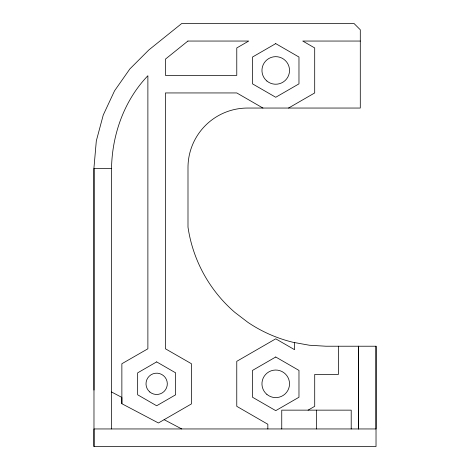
<?xml version="1.0" encoding="UTF-8"?>
<svg xmlns="http://www.w3.org/2000/svg" width="470" height="470" viewBox="0 0 470 470"><rect width="100%" height="100%" fill="white"/><g stroke="black" fill="none" stroke-linecap="round" stroke-linejoin="round"><path stroke-width="0.7" d="M93.977 390.094L93.977 167.59L96.315 140.929L103.241 115.074L114.551 90.816L129.902 68.89L148.831 49.961L181.726 23.5L354.022 23.5L360.29 29.769L360.29 108.047L247.537 108.047A59.543 59.543 0 0 0 187.994 167.59L187.994 227.133A139.373 139.373 0 0 0 234.783 312.327L247.919 322.373A139.373 139.373 0 0 0 293.098 342.307L309.372 345.238L325.88 346.22L376.024 346.22L376.024 446.5L93.977 446.5L93.977 168.36L111.531 168.36C112.107 134.485 124.245 100.339 147.88 75.729L147.88 348.787L121.865 363.739L121.865 403.718L158.419 422.977L191.449 403.912L191.449 363.739L165.428 348.787L165.428 92.942L236.774 92.942L262.947 108.047M111.525 428.951L111.531 168.36M121.865 403.718L121.865 397.414L111.531 391.974M376.024 346.22L376.024 428.951L93.977 428.951L93.977 446.5M288.533 108.047L314.7 92.942L314.7 47.952L302.751 41.049L360.29 41.049M308.091 410.146L314.712 406.327L314.712 374.426L338.418 374.426L338.418 346.22M164.13 419.681L181.726 428.951M351.207 428.951L351.207 410.146L281.747 410.146L281.747 428.951M316.48 410.146L316.48 428.951M294.543 342.565L294.543 349.68L275.737 338.823L236.768 361.324L236.768 406.327L267.841 424.263L267.841 428.951M358.469 346.22L358.469 428.951L358.469 346.22M187.906 41.049L165.428 59.132L165.428 75.388L236.774 75.388L236.774 47.952L248.73 41.049L187.906 41.049M275.737 43.622L252.508 57.035L252.508 83.86L275.737 97.272L298.973 83.86L298.973 57.035L275.737 43.622M156.657 361.888L137.657 372.857L137.657 394.794L156.657 405.763L175.651 394.794L175.651 372.857L156.657 361.888M275.737 357L252.508 370.413L252.508 397.238L275.737 410.651L298.973 397.238L298.973 370.413L275.737 357M266.878 81.005A13.789 13.789 0 0 0 289.32 72.838A13.789 13.789 0 0 0 271.026 57.487A13.789 13.789 0 0 0 266.878 81.005M149.807 391.986A10.657 10.657 0 0 0 167.15 385.676A10.657 10.657 0 0 0 153.008 373.815A10.657 10.657 0 0 0 149.807 391.986M266.878 394.389A13.789 13.789 0 0 0 289.32 386.217A13.789 13.789 0 0 0 271.026 370.865A13.789 13.789 0 0 0 266.878 394.389"/></g></svg>
